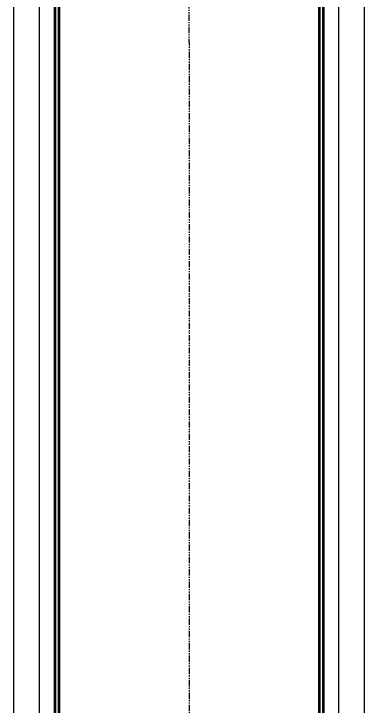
# Model space of a CAD drawing. Header units: millimetres. Extents: x 786 to 13144, y 2321 to 16212.
# Drawn here: x 11630 to 11991, y 14072 to 14785 of the extents above; entities that cross this region are included whole.
import ezdxf

# ---------------------------------------------------------------- set-up
doc = ezdxf.new("R2010")
doc.units = ezdxf.units.MM
doc.linetypes.add('PHANTOM', pattern=[12.7, 6.35, -1.27, 1.27, -1.27, 1.27, -1.27])
doc.layers.add('PK24E-HELPER', color=253, linetype='PHANTOM', true_color=0xa1a1a1)
doc.layers.add('PK24E-SYS-LIFT', color=31, linetype='Continuous', true_color=0xffcc5a)
doc.layers.add('PK24E-STRUCT-STEEL', color=254, linetype='Continuous')

# ---------------------------------------------------------------- blocks, each defined once
blk = doc.blocks.new('*U44')
at = {"layer": 'PK24E-HELPER'}
blk.add_line((-0.01, 2640.08), (0, -150), dxfattribs=at)
at = {"layer": 'PK24E-STRUCT-STEEL'}
for points in [[(-180.51, 2683.13), (-154.51, 2683.13), (-154.5, -149), (-180.5, -149)], [(154.49, 2683.13), (180.49, 2683.13), (180.5, -149), (154.5, -149)]]:
    blk.add_lwpolyline(points, close=True, dxfattribs=at)
at = {"layer": 'PK24E-SYS-LIFT'}
for p, q in [((-138.96, 2494.25), (-138.95, -24.33)), ((-138.63, 2494.25), (-138.62, -24.33)), ((-137.53, 2494.25), (-137.52, -24.33)), ((-134.99, 2494.25), (-134.98, -24.33)), ((-133.89, 2494.25), (-133.88, -24.33)), ((-133.56, 2494.25), (-133.55, -24.33)), ((133.54, 2494.25), (133.55, -24.33)), ((133.87, 2494.25), (133.88, -24.33)), ((134.97, 2494.25), (134.98, -24.33)), ((137.51, 2494.25), (137.52, -24.33)), ((138.61, 2494.25), (138.62, -24.33)), ((138.94, 2494.25), (138.95, -24.33))]:
    blk.add_line(p, q, dxfattribs=at)

msp = doc.modelspace()

# ---------------------------------------------------------------- block references
msp.add_blockref('*U44', (11810.36, 13528.49))

doc.saveas('drawing.dxf')
